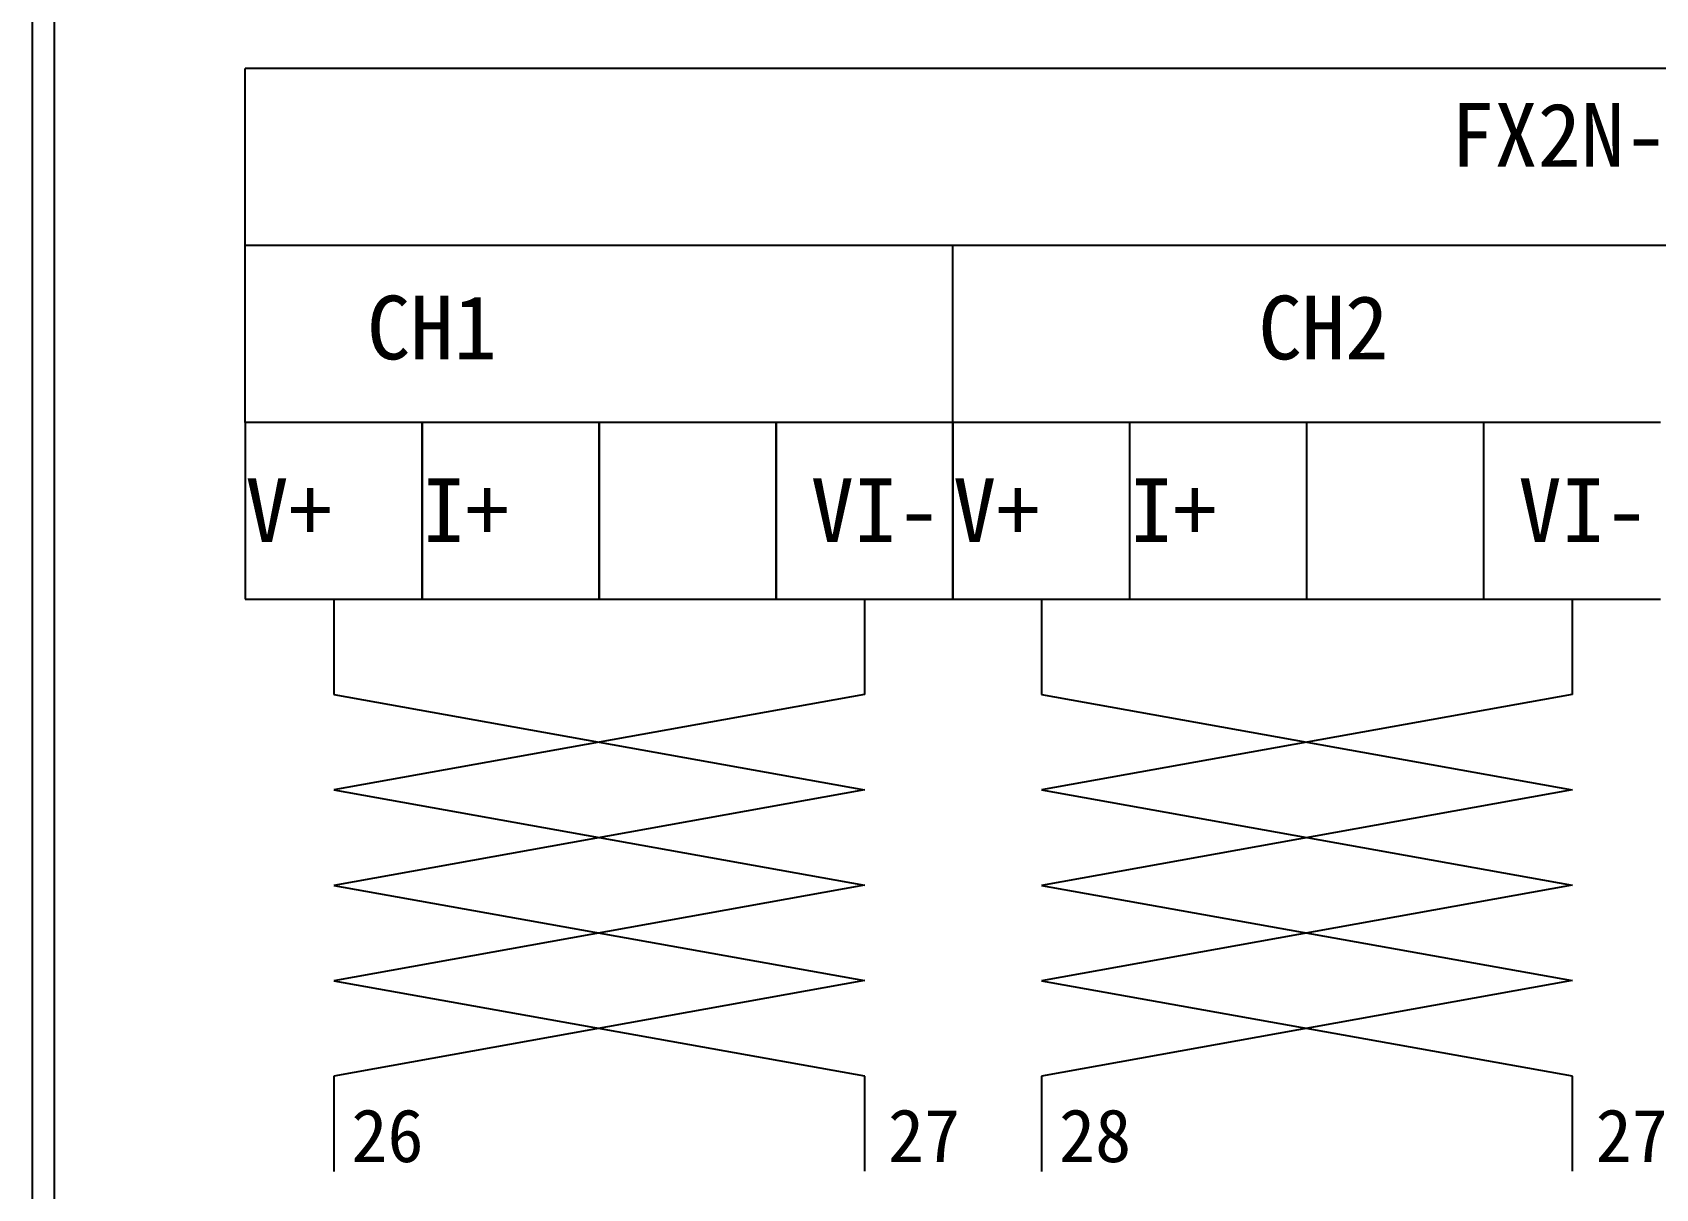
# Model space of a CAD drawing. Extents: x 10 to 297, y 3 to 207.
# Drawn here: x 10 to 101.7, y 42.5 to 107.8 of the extents above; entities that cross this region are included whole.
import ezdxf

# ---------------------------------------------------------------- set-up
doc = ezdxf.new("R2010")
doc.units = 0
doc.layers.get('0').update_dxf_attribs({"linetype": 'CONTINUOUS'})
doc.layers.add('圖框層', color=7, linetype='CONTINUOUS')
doc.layers.add('標尺寸層', color=3, linetype='CONTINUOUS')
doc.styles.add('STSL', font='KAIU.TTF')

msp = doc.modelspace()

# ---------------------------------------------------------------- linework, layer by layer
for p, q in [((22.03, 95.81), (22.03, 105.81)), ((202.03, 105.81), (22.03, 105.81)), ((22.03, 85.81), (22.03, 95.81)), ((202.03, 95.81), (22.03, 95.81)), ((22.03, 85.81), (22.03, 75.81)), ((32.03, 85.81), (22.03, 85.81)), ((32.03, 75.81), (32.03, 85.81)), ((32.03, 85.81), (32.03, 75.81)), ((42.03, 85.81), (32.03, 85.81)), ((42.03, 75.81), (42.03, 85.81)), ((42.03, 85.81), (42.03, 75.81)), ((52.03, 85.81), (42.03, 85.81)), ((52.03, 75.81), (52.03, 85.81)), ((52.03, 85.81), (52.03, 75.81)), ((62.03, 85.81), (52.03, 85.81)), ((62.03, 75.81), (62.03, 85.81)), ((62.03, 85.81), (62.03, 75.81)), ((72.03, 85.81), (62.03, 85.81)), ((72.03, 75.81), (72.03, 85.81)), ((82.03, 85.81), (72.03, 85.81)), ((82.03, 75.81), (82.03, 85.81)), ((92.03, 85.81), (82.03, 85.81)), ((92.03, 75.81), (92.03, 85.81)), ((102.03, 85.81), (92.03, 85.81)), ((22.03, 75.81), (32.03, 75.81)), ((27.03, 75.81), (27.03, 70.42)), ((32.03, 75.81), (42.03, 75.81)), ((42.03, 75.81), (52.03, 75.81)), ((52.03, 75.81), (62.03, 75.81)), ((57.03, 75.81), (57.03, 70.429)), ((62.03, 75.81), (72.03, 75.81)), ((67.03, 75.81), (67.03, 70.42)), ((72.03, 75.81), (82.03, 75.81)), ((82.03, 75.81), (92.03, 75.81)), ((92.03, 75.81), (102.03, 75.81)), ((97.03, 75.81), (97.03, 70.429)), ((27.03, 48.86), (27.03, 43.47)), ((57.03, 48.86), (57.03, 43.479)), ((67.03, 48.86), (67.03, 43.47)), ((97.03, 48.86), (97.03, 43.479))]:
    msp.add_line(p, q)
at = {"layer": '圖框層', "color": 7}
for p, q in [((10, 3), (10, 206.969)), ((11.25, 4.25), (11.25, 205.719))]:
    msp.add_line(p, q, dxfattribs=at)
at = {"layer": '標尺寸層', "color": 7}
for p, q in [((62.03, 85.81), (62.03, 95.81)), ((57.03, 70.429), (27.03, 65.03)), ((27.03, 70.42), (57.03, 65.039)), ((97.03, 70.429), (67.03, 65.03)), ((67.03, 70.42), (97.03, 65.039)), ((57.03, 65.039), (27.03, 59.64)), ((27.03, 65.03), (57.03, 59.649)), ((97.03, 65.039), (67.03, 59.64)), ((67.03, 65.03), (97.03, 59.649)), ((57.03, 59.649), (27.03, 54.25)), ((27.03, 59.64), (57.03, 54.259)), ((97.03, 59.649), (67.03, 54.25)), ((67.03, 59.64), (97.03, 54.259)), ((57.03, 54.259), (27.03, 48.86)), ((27.03, 54.25), (57.03, 48.869)), ((97.03, 54.259), (67.03, 48.86)), ((67.03, 54.25), (97.03, 48.869))]:
    msp.add_line(p, q, dxfattribs=at)

# ---------------------------------------------------------------- texts
at = {"layer": '圖框層', "color": 4, "style": 'STSL'}
for s, height, p in [('FX2N-4DA-#2', 3.6, (90.183, 100.255)), ('CH1', 3.6, (28.904, 89.373)), ('CH2', 3.6, (79.293, 89.373)), ('V+', 3.6, (22.03, 79.047)), ('I+', 3.6, (32.03, 79.047)), ('VI-', 3.6, (53.987, 79.047)), ('V+', 3.6, (62.03, 79.047)), ('I+', 3.6, (72.03, 79.047)), ('VI-', 3.6, (93.987, 79.047)), ('26', 3, (28.026, 43.995)), ('27', 3, (58.36, 43.995)), ('28', 3, (68.026, 43.995)), ('27', 3, (98.36, 43.995))]:
    msp.add_text(s, height=height, dxfattribs=at).set_placement(p)

doc.saveas('drawing.dxf')
